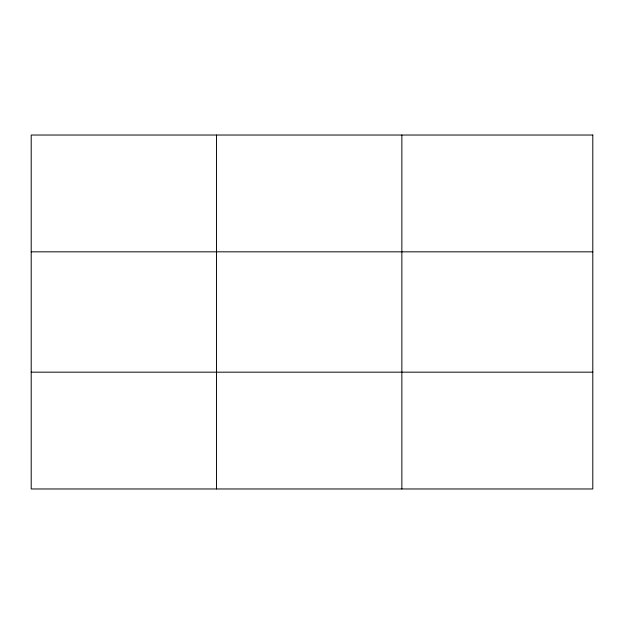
<?xml version="1.0" encoding="UTF-8"?>
<svg xmlns="http://www.w3.org/2000/svg" width="624" height="624" viewBox="0 0 624 624"><rect width="100%" height="100%" fill="white"/><g stroke="black" fill="none" stroke-linecap="round" stroke-linejoin="round"><path stroke-width="0.94" d="M216.528 135.034L216.528 488.966M401.856 135.034L401.856 488.966M31.2 251.831L592.8 251.831M31.2 372.169L592.8 372.169M592.8 135.034L592.8 488.966L31.2 488.966L31.2 135.034L592.8 135.034"/></g></svg>
